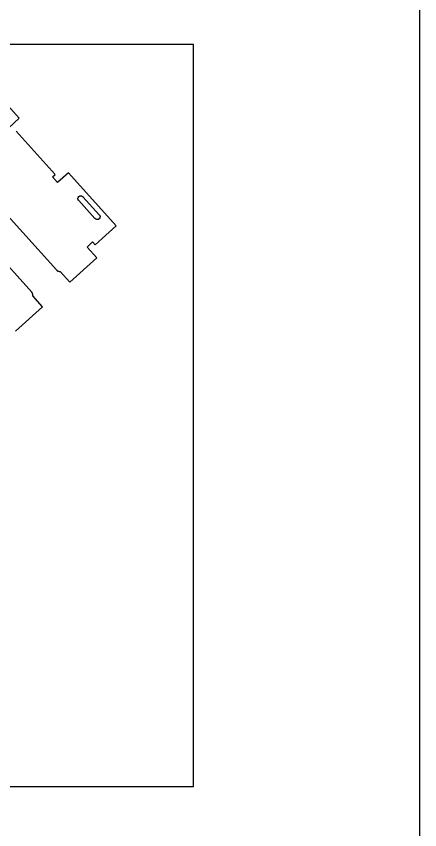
# Model space of a CAD drawing. Extents: x -20252 to -17068, y -84343 to -75479.
# Drawn here: x -17731 to -17068, y -78794 to -77456 of the extents above; entities that cross this region are included whole.
import ezdxf

# ---------------------------------------------------------------- set-up
doc = ezdxf.new("R2010")
doc.units = 0
for name, color, linetype in [('0_SHEET_SPRUCEPLY_2440X122', 1, 'CONTINUOUS'), ('3_ANYTOOL_CUTTHROUGH_INSID', 4, 'CONTINUOUS'), ('4_ANYTOOL_CUTTHROUGH_OUTSI', 5, 'CONTINUOUS'), ('DONOTCUT', 18, 'CONTINUOUS')]:
    doc.layers.add(name, color=color, linetype=linetype)

msp = doc.modelspace()

# ---------------------------------------------------------------- linework, layer by layer
at = {"layer": '0_SHEET_SPRUCEPLY_2440X122'}
msp.add_lwpolyline([(-19879.9, -77503), (-19879.9, -78723), (-17439.9, -78723), (-17439.9, -77503)], close=True, dxfattribs=at)
at = {"layer": '3_ANYTOOL_CUTTHROUGH_INSID', "color": 4}
msp.add_lwpolyline([(-17594.8, -77782.9), (-17594.7, -77783), (-17594.7, -77783.1), (-17594.6, -77783.2), (-17594.5, -77783.2), (-17594.5, -77783.3), (-17594.4, -77783.4), (-17594.3, -77783.5), (-17594.3, -77783.6), (-17594.2, -77783.7), (-17594.2, -77783.8), (-17594.1, -77783.9), (-17594, -77784), (-17594, -77784.2), (-17594, -77784.3), (-17593.9, -77784.4), (-17593.9, -77784.5), (-17593.8, -77784.6), (-17593.8, -77784.7), (-17593.8, -77784.8), (-17593.7, -77784.9), (-17593.7, -77785.1), (-17593.7, -77785.2), (-17593.7, -77785.3), (-17593.6, -77785.4), (-17593.6, -77785.5), (-17593.6, -77785.6), (-17593.6, -77785.7), (-17593.6, -77785.9), (-17593.6, -77786), (-17593.6, -77786.1), (-17593.6, -77786.2), (-17593.6, -77786.3, -0.198912), (-17595.2, -77789.6, -0.198912), (-17598.6, -77790.8, -0.198912), (-17601.9, -77789.2), (-17628.6, -77759.5), (-17628.7, -77759.4), (-17628.8, -77759.3), (-17628.9, -77759.3), (-17628.9, -77759.2), (-17629, -77759.1), (-17629.1, -77759), (-17629.1, -77758.9), (-17629.2, -77758.8), (-17629.2, -77758.7), (-17629.3, -77758.6), (-17629.4, -77758.5), (-17629.4, -77758.4), (-17629.5, -77758.3), (-17629.5, -77758.1), (-17629.5, -77758), (-17629.6, -77757.9), (-17629.6, -77757.8), (-17629.7, -77757.7), (-17629.7, -77757.6), (-17629.7, -77757.5), (-17629.8, -77757.4), (-17629.8, -77757.2), (-17629.8, -77757.1), (-17629.8, -77757), (-17629.8, -77756.9), (-17629.8, -77756.8), (-17629.9, -77756.7), (-17629.9, -77756.6), (-17629.9, -77756.4), (-17629.9, -77756.3), (-17629.9, -77756.2), (-17629.9, -77756.1, -0.414214), (-17624.9, -77751.6), (-17624.8, -77751.6), (-17624.6, -77751.6), (-17624.5, -77751.6), (-17624.4, -77751.6), (-17624.3, -77751.7), (-17624.2, -77751.7), (-17624.1, -77751.7), (-17624, -77751.7), (-17623.8, -77751.8), (-17623.7, -77751.8), (-17623.6, -77751.8), (-17623.5, -77751.9), (-17623.4, -77751.9), (-17623.3, -77752), (-17623.2, -77752), (-17623.1, -77752.1), (-17623, -77752.1), (-17622.9, -77752.2), (-17622.8, -77752.2), (-17622.7, -77752.3), (-17622.6, -77752.3), (-17622.5, -77752.4), (-17622.4, -77752.5), (-17622.3, -77752.5), (-17622.2, -77752.6), (-17622.1, -77752.7), (-17622, -77752.8), (-17621.9, -77752.8), (-17621.8, -77752.9), (-17621.7, -77753), (-17621.7, -77753.1), (-17621.6, -77753.2)], format="xyb", close=True, dxfattribs=at)
at = {"layer": '4_ANYTOOL_CUTTHROUGH_OUTSI', "color": 5}
for points in [[(-17744.1, -77640.3), (-17726.3, -77624.2), (-17804.9, -77536.9)], [(-17776.1, -77750.4), (-17665.2, -77873.6), (-17665.2, -77873.6), (-17665.1, -77873.7), (-17665, -77873.8), (-17664.9, -77874), (-17664.7, -77874.1), (-17664.6, -77874.2), (-17664.4, -77874.3), (-17664.3, -77874.4), (-17664.1, -77874.6), (-17663.9, -77874.7), (-17663.8, -77874.8), (-17663.6, -77874.9), (-17663.4, -77875), (-17663.2, -77875.1), (-17663, -77875.2), (-17662.8, -77875.3), (-17662.6, -77875.4), (-17662.4, -77875.5), (-17662.2, -77875.5), (-17662, -77875.6), (-17661.8, -77875.7), (-17661.6, -77875.7), (-17661.3, -77875.8), (-17661.1, -77875.8), (-17660.9, -77875.9), (-17660.7, -77875.9), (-17660.5, -77875.9), (-17660.3, -77875.9), (-17660, -77875.9), (-17659.8, -77875.9), (-17659.6, -77875.9), (-17659.4, -77875.9), (-17659.2, -77875.9), (-17659.1, -77875.9), (-17659, -77876), (-17643.1, -77893.7), (-17598.9, -77853.8), (-17614.9, -77836), (-17605.7, -77827.6), (-17601.6, -77832.1), (-17567.1, -77801), (-17645.6, -77713.8), (-17663.5, -77729.8), (-17671.8, -77720.5), (-17667.4, -77716.5), (-17731.3, -77645.5)], [(-17732.3, -77974), (-17688.1, -77934.1), (-17704, -77916.4), (-17704, -77916.3), (-17704, -77916.3), (-17704, -77916.1), (-17704, -77915.9), (-17703.9, -77915.7), (-17703.9, -77915.5), (-17703.9, -77915.3), (-17703.9, -77915.1), (-17703.9, -77914.9), (-17703.9, -77914.7), (-17703.9, -77914.5), (-17703.9, -77914.3), (-17704, -77914), (-17704, -77913.8), (-17704, -77913.6), (-17704.1, -77913.4), (-17704.1, -77913.2), (-17704.2, -77912.9), (-17704.3, -77912.7), (-17704.3, -77912.5), (-17704.4, -77912.3), (-17704.5, -77912.1), (-17704.6, -77911.9), (-17704.7, -77911.7), (-17704.8, -77911.5), (-17704.9, -77911.3), (-17705, -77911.1), (-17705.1, -77910.9), (-17705.2, -77910.8), (-17705.3, -77910.6), (-17705.4, -77910.5), (-17705.5, -77910.3), (-17705.6, -77910.2), (-17705.7, -77910), (-17816.6, -77786.8)]]:
    msp.add_lwpolyline(points, dxfattribs=at)
at = {"layer": 'DONOTCUT'}
msp.add_lwpolyline([(-20251.6, -84342.5), (-17068.2, -84342.5), (-17068.2, -75479), (-20251.6, -75479)], close=True, dxfattribs=at)

doc.saveas('drawing.dxf')
